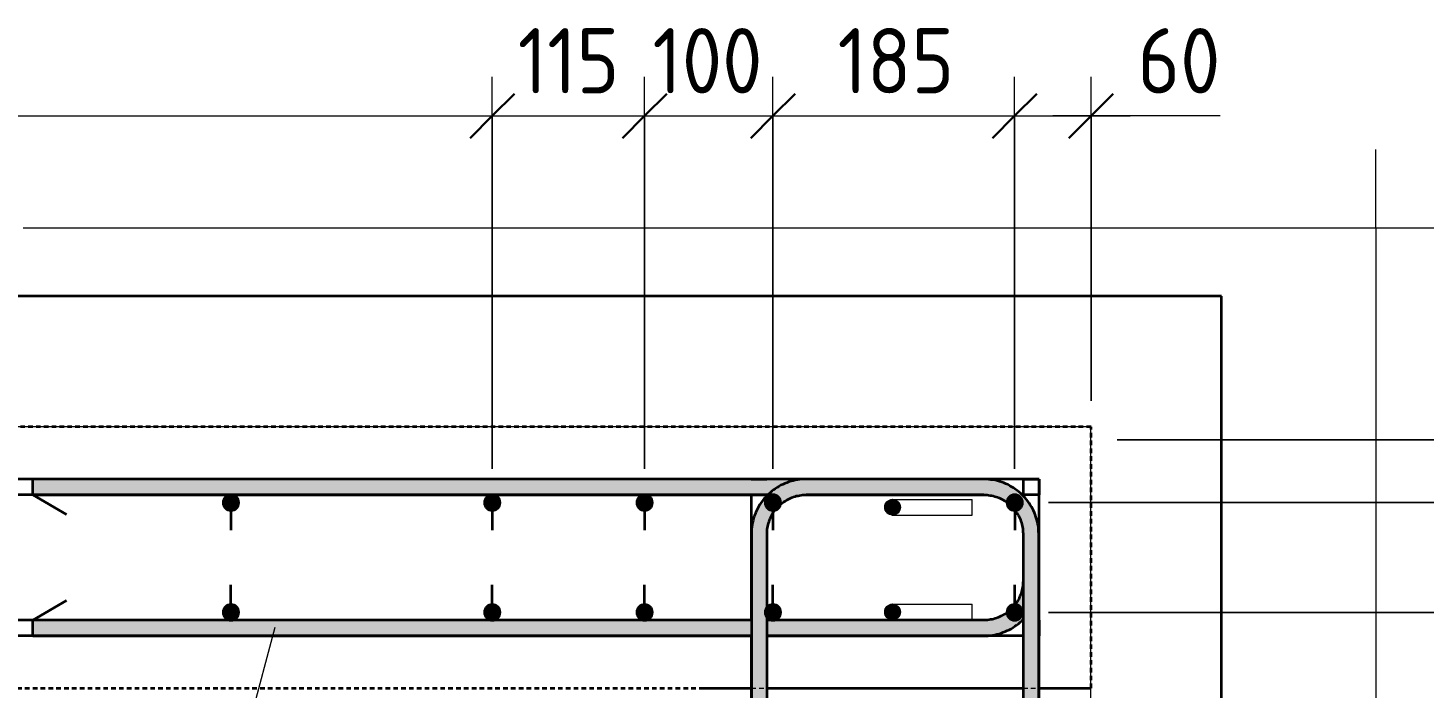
# Model space of a CAD drawing. Header units: millimetres. Extents: x 23200 to 49062, y -2858 to 35213.
# Drawn here: x 26836 to 27905, y 34345 to 34851 of the extents above; entities that cross this region are included whole.
import ezdxf

# ---------------------------------------------------------------- set-up
doc = ezdxf.new("R2010")
doc.units = ezdxf.units.MM
doc.linetypes.add('01 Штриховая _4 мм_', pattern=[6, 3.5, -2.5])
for name, color, linetype, lineweight in [('AA_Dim', 7, 'Continuous', 9), ('AA_Dim-20', 7, 'Continuous', 9), ('AA_Linii', 7, 'Continuous', 9), ('AA_Oformlenie', 7, 'Continuous', 9), ('AA_Vinoska', 7, 'Continuous', 9), ('AF_Perekritie', 7, 'Continuous', 60), ('AF_Perekritie_Опалубка', 253, 'Continuous', 20), ('KR_Armatura', 7, 'Continuous', 20), ('KR_Armatura_Tonkie', 7, 'Continuous', 20), ('KR_Fundament', 7, 'Continuous', 20)]:
    doc.layers.add(name, color=color, linetype=linetype, lineweight=lineweight)
doc.styles.add('ISOCPEUR_1', font='isocpeur.ttf', dxfattribs={"width": 0.9, "height": 50})
doc.dimstyles.new('05_Округл_5мм__прозр_', dxfattribs={"dimscale": 304.8, "dimtxt": 49.799059, "dimasz": 0.111549, "dimexe": 0.098425, "dimexo": 0.065617, "dimgap": 0.006562, "dimtad": 1, "dimdec": 0, "dimrnd": 5, "dimdsep": 46, "dimtxsty": 'ISOCPEUR_1', "dimblk1": 'OBLIQUE', "dimblk2": 'OBLIQUE', "dimsah": 1, "dimcen": 0.09, "dimdle": 0.098425, "dimazin": 0, "dimtfac": 1, "dimtdec": 4, "dimtix": 1, "dimtmove": 1, "dimatfit": 3, "dimfxl": 1, "dimtvp": 1, "dimtolj": 1, "dimtzin": 0, "dimlwd": 18, "dimlwe": 18, "dimarcsym": 2})
doc.dimstyles.new('05_Округл_5мм__прозр__1', dxfattribs={"dimscale": 304.8, "dimtxt": 49.799059, "dimasz": 0.111549, "dimexe": 0.098425, "dimexo": 0.065617, "dimgap": 0.006562, "dimtad": 1, "dimdec": 0, "dimrnd": 5, "dimdsep": 46, "dimtxsty": 'ISOCPEUR_1', "dimblk1": 'OBLIQUE', "dimblk2": 'OBLIQUE', "dimsah": 1, "dimcen": 0.09, "dimdle": 0.098425, "dimazin": 0, "dimtfac": 1, "dimtdec": 4, "dimtix": 1, "dimtmove": 0, "dimatfit": 3, "dimfxl": 1, "dimtvp": 1, "dimtolj": 1, "dimtzin": 0, "dimlwd": 18, "dimlwe": 18, "dimarcsym": 2})

# ---------------------------------------------------------------- blocks, each defined once
blk = doc.blocks.new('350_Стержень П торец СК-СГ _НесАрм_РабПлоск_ - 350_Стержень П торец СК-СГ _НесАрм_РабПлоск_-V8-Схема армирования стен входной группы на отм_ -1_700 в_о А_1-Б_1_5-7')
at = {"layer": 'KR_Armatura_Tonkie', "lineweight": 35}
for points in [[(27402.5, 34493), (27403, 34493.2), (27411.1, 34499.4), (27421.2, 34503.6), (27431.9, 34505), (26840.1, 34504.8), (26840.1, 34493), (27402.4, 34493)], [(27568.1, 34385), (27578.9, 34386.4), (27589.1, 34390.6), (27598.1, 34397.7), (27598.1, 34427), (27597, 34419.2), (27594, 34412), (27591.7, 34409), (27593.9, 34408.5), (27595.2, 34407.8), (27595.9, 34407.2), (27596.8, 34406), (27597.4, 34404.6), (27597.6, 34402.7), (27597.4, 34401.4), (27596.8, 34400), (27595.4, 34398.4), (27594.6, 34397.8), (27593.2, 34397.2), (27591.6, 34397), (27589.8, 34397.3), (27588.2, 34398.1), (27587.4, 34398.8), (27586.2, 34400.6), (27585.9, 34401.4), (27585.6, 34403), (27582.8, 34400.9), (27575.7, 34398), (27568.1, 34396.8), (27568.1, 34385.2)]]:
    blk.add_hatch(color=256, dxfattribs=at).paths.add_polyline_path(points)
h = blk.add_hatch(color=256, dxfattribs=at)
h.paths.add_polyline_path([(27598.1, 34463), (27598.1, 34463), (27597, 34470.8), (27593.7, 34478.4), (27594.2, 34477.7), (27597.1, 34470.6), (27598.1, 34463)])
h.paths.add_polyline_path([(27585.6, 34487), (27585.6, 34487), (27582.8, 34489.1), (27575.1, 34492.1), (27576.1, 34491.9), (27583.6, 34488.6), (27585.6, 34487)])
h = blk.add_hatch(color=256, dxfattribs=at)
h.paths.add_polyline_path([(27563.6, 34385), (27568.1, 34385.2), (27568.1, 34397), (27402.1, 34396.8), (27402.1, 34385), (27544.5, 34385)])
h.paths.add_polyline_path([(27390.1, 34385), (27390.1, 34397), (26840.1, 34396.8), (26840.1, 34385), (27371.9, 34385)])
for p, q in [((27568.1, 34505), (26840.1, 34505)), ((26840.1, 34493), (26840.1, 34505)), ((26840.1, 34493), (27402.7, 34493)), ((26840.1, 34492.9), (26866, 34478)), ((27432.1, 34493), (27568.1, 34493)), ((27598.1, 34463), (27598.1, 34427)), ((27610.1, 34427), (27610.1, 34463)), ((26840.1, 34397), (26866, 34412)), ((27390.1, 34397), (26840.1, 34397)), ((26840.1, 34385), (26840.1, 34397)), ((27568.1, 34397), (27402.1, 34397)), ((26840.1, 34385), (27390.1, 34385)), ((27402.1, 34385), (27568.1, 34385))]:
    blk.add_line(p, q, dxfattribs=at)
at = {"layer": 'KR_Armatura_Tonkie', "lineweight": 35, "flags": 128}
for points in [[(27610.1, 34463), (27610, 34464.7), (27609.9, 34466.3), (27609.8, 34468), (27609.5, 34469.7), (27609.2, 34471.3), (27608.9, 34473), (27608.4, 34474.6), (27607.9, 34476.2), (27607.4, 34477.8), (27606.7, 34479.3), (27606.1, 34480.9), (27605.3, 34482.4), (27604.5, 34483.9), (27603.6, 34485.3), (27602.7, 34486.7), (27601.7, 34488.1), (27600.7, 34489.4), (27599.6, 34490.7), (27598.5, 34491.9), (27597.3, 34493.1), (27596.1, 34494.3), (27594.8, 34495.4), (27593.5, 34496.4), (27592.1, 34497.4), (27590.8, 34498.3), (27589.3, 34499.2), (27587.9, 34500), (27586.4, 34500.8), (27584.8, 34501.5), (27583.3, 34502.1), (27581.7, 34502.7), (27580.1, 34503.2), (27578.5, 34503.7), (27576.8, 34504.1), (27575.2, 34504.4), (27573.5, 34504.6), (27571.9, 34504.8), (27570.2, 34504.9), (27568.5, 34505), (27568.1, 34505)], [(27598.1, 34427), (27598, 34425.8), (27598, 34424.6), (27597.8, 34423.4), (27597.7, 34422.2), (27597.5, 34421), (27597.2, 34419.9), (27596.9, 34418.7), (27596.5, 34417.5), (27596.1, 34416.4), (27595.7, 34415.3), (27595.2, 34414.2), (27594.7, 34413.1), (27594.1, 34412.1), (27593.5, 34411), (27592.8, 34410), (27592.1, 34409.1)], [(27585.7, 34402.7), (27585.3, 34402.4), (27584.3, 34401.7), (27583.2, 34401.1), (27582.2, 34400.5), (27581.1, 34400), (27580, 34399.5), (27578.9, 34399), (27577.8, 34398.6), (27576.7, 34398.2), (27575.5, 34397.9), (27574.3, 34397.6), (27573.2, 34397.4), (27572, 34397.2), (27570.8, 34397.1), (27569.6, 34397), (27568.4, 34397), (27568.1, 34397)], [(27568.1, 34385), (27569.7, 34385), (27571.4, 34385.1), (27573.1, 34385.3), (27574.8, 34385.5), (27576.4, 34385.8), (27578, 34386.2), (27579.7, 34386.6), (27581.3, 34387.1), (27582.9, 34387.7), (27584.4, 34388.3), (27586, 34389), (27587.5, 34389.7), (27588.9, 34390.5), (27590.4, 34391.4), (27591.8, 34392.3), (27593.1, 34393.3), (27594.5, 34394.3), (27595.8, 34395.4), (27597, 34396.5), (27598.1, 34397.6)]]:
    blk.add_lwpolyline(points, dxfattribs=at)
blk = doc.blocks.new('350_Стержень П торец СК-СГ _НесАрм_РабПлоск_ - 350_Стержень П торец СК-СГ _НесАрм_РабПлоск_-V9-Схема армирования стен входной группы на отм_ -1_700 в_о А_1-Б_1_5-7')
at = {"layer": 'KR_Armatura_Tonkie', "lineweight": 35}
for p, q in [((27568.1, 34505), (26840.1, 34505)), ((26840.1, 34493.2), (26840.1, 34504.8)), ((26840.1, 34493), (27402.7, 34493)), ((26840.1, 34492.9), (26866, 34478)), ((27432.1, 34493), (27568.1, 34493)), ((27598.1, 34463), (27598.1, 34427)), ((27610.1, 34427), (27610.1, 34463)), ((26840.1, 34397), (26866, 34412)), ((27390.1, 34397), (26840.1, 34397)), ((26840.1, 34385.2), (26840.1, 34396.8)), ((27568.1, 34397), (27402.1, 34397)), ((26840.1, 34385), (27390.1, 34385)), ((27402.1, 34385), (27568.1, 34385))]:
    blk.add_line(p, q, dxfattribs=at)
at = {"layer": 'KR_Armatura_Tonkie', "lineweight": 35, "flags": 128}
for points in [[(27610.1, 34463), (27610, 34464.7), (27609.9, 34466.3), (27609.8, 34468), (27609.5, 34469.7), (27609.2, 34471.3), (27608.9, 34473), (27608.4, 34474.6), (27607.9, 34476.2), (27607.4, 34477.8), (27606.7, 34479.3), (27606.1, 34480.9), (27605.3, 34482.4), (27604.5, 34483.9), (27603.6, 34485.3), (27602.7, 34486.7), (27601.7, 34488.1), (27600.7, 34489.4), (27599.6, 34490.7), (27598.5, 34491.9), (27597.3, 34493.1), (27596.1, 34494.3), (27594.8, 34495.4), (27593.5, 34496.4), (27592.1, 34497.4), (27590.8, 34498.3), (27589.3, 34499.2), (27587.9, 34500), (27586.4, 34500.8), (27584.8, 34501.5), (27583.3, 34502.1), (27581.7, 34502.7), (27580.1, 34503.2), (27578.5, 34503.7), (27576.8, 34504.1), (27575.2, 34504.4), (27573.5, 34504.6), (27571.9, 34504.8), (27570.2, 34504.9), (27568.5, 34505), (27568.1, 34505)], [(27568.1, 34385), (27569.7, 34385), (27571.4, 34385.1), (27573.1, 34385.3), (27574.8, 34385.5), (27576.4, 34385.8), (27578, 34386.2), (27579.7, 34386.6), (27581.3, 34387.1), (27582.9, 34387.7), (27584.4, 34388.3), (27586, 34389), (27587.5, 34389.7), (27588.9, 34390.5), (27590.4, 34391.4), (27591.8, 34392.3), (27593.1, 34393.3), (27594.5, 34394.3), (27595.8, 34395.4), (27597, 34396.5), (27598.1, 34397.6)]]:
    blk.add_lwpolyline(points, dxfattribs=at)
blk = doc.blocks.new('265_Выпуск П одной длины _НесАрм_РабПлоск_ - В1 _d12_-V11-Схема армирования стен входной группы на отм_ -1_700 в_о А_1-Б_1_5-7')
at = {"layer": 'KR_Armatura_Tonkie', "lineweight": 35}
for points in [[(-12, 0), (-11.8, -1.6), (-11.2, -3), (-10.2, -4.2), (-9, -5.2), (-7.6, -5.8), (-6, -6), (-4.4, -5.8), (-3, -5.2), (-1.8, -4.2), (-0.8, -3), (-0.2, -1.6), (0, 0), (-0.2, 1.6), (-0.8, 3), (-1.8, 4.2), (-3, 5.2), (-4.4, 5.8), (-6, 6), (-7.6, 5.8), (-9, 5.2), (-10.2, 4.2), (-11.2, 3), (-11.8, 1.6)], [(72, 0), (72.2, -1.6), (72.8, -3), (73.8, -4.2), (75, -5.2), (76.4, -5.8), (78, -6), (79.6, -5.8), (81, -5.2), (82.2, -4.2), (83.2, -3), (83.8, -1.6), (84, 0), (83.8, 1.6), (83.2, 3), (82.2, 4.2), (81, 5.2), (79.6, 5.8), (78, 6), (76.4, 5.8), (75, 5.2), (73.8, 4.2), (72.8, 3), (72.2, 1.6)]]:
    blk.add_hatch(color=256, dxfattribs=at).paths.add_polyline_path(points)
at = {"layer": 'KR_Armatura'}
for centre in [(-6, 0), (78, 0)]:
    blk.add_circle(centre, 6, dxfattribs=at)
at = {"layer": 'KR_Armatura_Tonkie', "lineweight": 35}
for p, q in [((0, 0), (15, 0)), ((72, 0), (57, 0))]:
    blk.add_line(p, q, dxfattribs=at)
for centre, start, end in [((-6, 0), 360, 180), ((-6, 0), 180, 360), ((78, 0), 360, 180), ((78, 0), 180, 360)]:
    blk.add_arc(centre, 6, start, end, dxfattribs=at)
blk = doc.blocks.new('265_Выпуск П одной длины _НесАрм_РабПлоск_ - В1 _d12_-V12-Схема армирования стен входной группы на отм_ -1_700 в_о А_1-Б_1_5-7')
at = {"layer": 'KR_Armatura_Tonkie', "lineweight": 35}
for points in [[(-12, 0), (-11.8, -1.6), (-11.2, -3), (-10.2, -4.2), (-9, -5.2), (-7.6, -5.8), (-5.6, -5.9), (-4.4, -5.8), (-3, -5.2), (-1.8, -4.2), (-0.8, -3), (-0.2, -1.6), (0, 0), (-0.2, 1.6), (-0.8, 3), (-1.8, 4.2), (-3, 5.2), (-4.4, 5.8), (-6, 6), (-7.6, 5.8), (-9, 5.2), (-10.6, 3.8), (-11.2, 3), (-11.8, 1.6)], [(72, 0), (72.2, -1.6), (72.8, -3), (73.8, -4.2), (75, -5.2), (76.4, -5.8), (78.4, -5.9), (79.6, -5.8), (81, -5.2), (82.2, -4.2), (83.2, -3), (83.8, -1.6), (84, 0), (83.8, 1.6), (82.9, 3.4), (82.2, 4.2), (81, 5.2), (79.6, 5.8), (78, 6), (76.4, 5.8), (75, 5.2), (73.8, 4.2), (72.8, 3), (72.2, 1.6)]]:
    blk.add_hatch(color=256, dxfattribs=at).paths.add_polyline_path(points)
at = {"layer": 'KR_Armatura'}
for centre in [(-6, 0), (78, 0)]:
    blk.add_circle(centre, 6, dxfattribs=at)
at = {"layer": 'KR_Armatura_Tonkie', "lineweight": 35}
for p, q in [((0, 0), (15, 0)), ((72, 0), (57, 0))]:
    blk.add_line(p, q, dxfattribs=at)
for centre, start, end in [((-6, 0), 360, 180), ((-6, 0), 180, 360), ((78, 0), 360, 180), ((78, 0), 180, 360)]:
    blk.add_arc(centre, 6, start, end, dxfattribs=at)
blk = doc.blocks.new('350_Стержень П торец СК-СГ _НесАрм_РабПлоск_ - 350_Стержень П торец СК-СГ _НесАрм_РабПлоск_-3935272-Схема армирования стен входной группы на отм_ -1_700 в_о А_1-Б_1_5-7')
at = {"layer": 'KR_Armatura_Tonkie', "lineweight": 35}
for p, q in [((27568.1, 34505), (27432.1, 34505)), ((27432.1, 34493), (27568.1, 34493)), ((27390.1, 34463), (27390.1, 33735)), ((27402.1, 34406.8), (27402.1, 34463)), ((27598.1, 34463), (27598.1, 33735)), ((27610.1, 33735), (27610.1, 34463)), ((27402.1, 33735), (27402.1, 34399.2))]:
    blk.add_line(p, q, dxfattribs=at)
at = {"layer": 'KR_Armatura_Tonkie', "lineweight": 35, "flags": 128}
for points in [[(27432.1, 34505), (27430.4, 34505), (27428.7, 34504.9), (27427, 34504.7), (27425.4, 34504.5), (27423.7, 34504.2), (27422.1, 34503.8), (27420.5, 34503.4), (27418.9, 34502.9), (27417.3, 34502.3), (27415.7, 34501.7), (27414.2, 34501), (27412.7, 34500.3), (27411.2, 34499.4), (27409.8, 34498.6), (27408.3, 34497.7), (27407, 34496.7), (27405.7, 34495.7), (27404.4, 34494.6), (27403.1, 34493.4), (27401.9, 34492.3), (27400.8, 34491), (27399.7, 34489.8), (27398.6, 34488.4), (27397.7, 34487.1), (27396.7, 34485.7), (27395.8, 34484.3), (27395, 34482.8), (27394.3, 34481.3), (27393.6, 34479.8), (27392.9, 34478.2), (27392.3, 34476.6), (27391.8, 34475), (27391.4, 34473.4), (27391, 34471.8), (27390.7, 34470.1), (27390.4, 34468.5), (27390.2, 34466.8), (27390.1, 34465.1), (27390.1, 34463.5), (27390.1, 34463)], [(27610.1, 34463), (27610, 34464.7), (27609.9, 34466.4), (27609.8, 34468), (27609.5, 34469.7), (27609.2, 34471.3), (27608.9, 34473), (27608.4, 34474.6), (27607.9, 34476.2), (27607.4, 34477.8), (27606.7, 34479.4), (27606.1, 34480.9), (27605.3, 34482.4), (27604.5, 34483.9), (27603.6, 34485.3), (27602.7, 34486.7), (27601.7, 34488.1), (27600.7, 34489.4), (27599.6, 34490.7), (27598.5, 34491.9), (27597.3, 34493.1), (27596.1, 34494.3), (27594.8, 34495.4), (27593.5, 34496.4), (27592.1, 34497.4), (27590.8, 34498.3), (27589.3, 34499.2), (27587.9, 34500), (27586.4, 34500.8), (27584.8, 34501.5), (27583.3, 34502.1), (27581.7, 34502.7), (27580.1, 34503.2), (27578.5, 34503.7), (27576.8, 34504.1), (27575.2, 34504.4), (27573.5, 34504.6), (27571.9, 34504.8), (27570.2, 34504.9), (27568.5, 34505), (27568.1, 34505)]]:
    blk.add_lwpolyline(points, dxfattribs=at)
blk = doc.blocks.new('350_Стержень П торец СК-СГ _НесАрм_РабПлоск_ - 350_Стержень П торец СК-СГ _НесАрм_РабПлоск_-V17-Схема армирования стен входной группы на отм_ -1_700 в_о А_1-Б_1_5-7')
at = {"layer": 'KR_Armatura_Tonkie', "lineweight": 35}
for p, q in [((27432.1, 34505), (27431.2, 34505)), ((27568.1, 34505), (27432.1, 34505)), ((27432.1, 34493), (27568.1, 34493)), ((27390.1, 34463), (27390.1, 34397)), ((27402.1, 34406.8), (27402.1, 34463)), ((27598.1, 34463), (27598.1, 34427)), ((27610.1, 33735), (27610.1, 34463)), ((27402.1, 34397), (27402.1, 34399.2)), ((27598.1, 34397.7), (27598.1, 33735)), ((27390.1, 34385), (27390.1, 33735)), ((27402.1, 33735), (27402.1, 34385))]:
    blk.add_line(p, q, dxfattribs=at)
at = {"layer": 'KR_Armatura_Tonkie', "lineweight": 35, "flags": 128}
for points in [[(27610.1, 34463), (27610, 34464.7), (27609.9, 34466.4), (27609.8, 34468), (27609.5, 34469.7), (27609.2, 34471.3), (27608.9, 34473), (27608.4, 34474.6), (27607.9, 34476.2), (27607.4, 34477.8), (27606.7, 34479.4), (27606.1, 34480.9), (27605.3, 34482.4), (27604.5, 34483.9), (27603.6, 34485.3), (27602.7, 34486.7), (27601.7, 34488.1), (27600.7, 34489.4), (27599.6, 34490.7), (27598.5, 34491.9), (27597.3, 34493.1), (27596.1, 34494.3), (27594.8, 34495.4), (27593.5, 34496.4), (27592.1, 34497.4), (27590.8, 34498.3), (27589.3, 34499.2), (27587.9, 34500), (27586.4, 34500.8), (27584.8, 34501.5), (27583.3, 34502.1), (27581.7, 34502.7), (27580.1, 34503.2), (27578.5, 34503.7), (27576.8, 34504.1), (27575.2, 34504.4), (27573.5, 34504.6), (27571.9, 34504.8), (27570.2, 34504.9), (27568.5, 34505), (27568.1, 34505)], [(27402.7, 34493), (27401.9, 34492.3), (27400.8, 34491), (27399.7, 34489.8), (27398.6, 34488.4), (27397.7, 34487.1), (27396.7, 34485.7), (27395.8, 34484.3), (27395, 34482.8), (27394.3, 34481.3), (27393.6, 34479.8), (27392.9, 34478.2), (27392.3, 34476.6), (27391.8, 34475), (27391.4, 34473.4), (27391, 34471.8), (27390.7, 34470.1), (27390.4, 34468.5), (27390.2, 34466.8), (27390.1, 34465.1), (27390.1, 34463.5), (27390.1, 34463)]]:
    blk.add_lwpolyline(points, dxfattribs=at)
blk = doc.blocks.new('350_Стержень П торец СК-СГ _НесАрм_РабПлоск_ - 350_Стержень П торец СК-СГ _НесАрм_РабПлоск_-V18-Схема армирования стен входной группы на отм_ -1_700 в_о А_1-Б_1_5-7')
at = {"layer": 'KR_Armatura_Tonkie', "lineweight": 35}
for points in [[(27394.5, 34463), (27402.1, 34463), (27403.1, 34470.8), (27406.4, 34478.4), (27408.7, 34481.4), (27408.2, 34481.2), (27406.1, 34481.1), (27404.8, 34481.3), (27403.6, 34481.8), (27402, 34483.3), (27401.4, 34484), (27400.9, 34485.4), (27400.8, 34487.9), (27401, 34488.9), (27401.5, 34490), (27402.4, 34491.2), (27403.6, 34492.2), (27405.7, 34492.9), (27406.6, 34493), (27408.4, 34492.7), (27410.2, 34491.8), (27410.9, 34491.2), (27411.8, 34490), (27412.5, 34488), (27412.6, 34487), (27412.6, 34485.6), (27417.1, 34489), (27424.3, 34492), (27432.1, 34493.2), (27432.1, 34505), (27421.2, 34503.6), (27411.1, 34499.4), (27402, 34492.2), (27395.7, 34484), (27391.5, 34473.9), (27390.3, 34463), (27393.1, 34463)], [(27467.7, 34493), (27568.1, 34493.2), (27568.1, 34505), (27432.1, 34504.8), (27432.1, 34493), (27448.6, 34493)], [(27598.1, 34463), (27610.1, 34463), (27608.6, 34473.9), (27604.4, 34484), (27597.4, 34492.9), (27589.1, 34499.4), (27578.9, 34503.6), (27568.1, 34504.8), (27568.1, 34493), (27576.1, 34491.9), (27583.6, 34488.6), (27585.6, 34487), (27586.2, 34489.4), (27586.6, 34490.2), (27587.4, 34491.2), (27589.1, 34492.4), (27590.1, 34492.8), (27592.2, 34492.9), (27593.9, 34492.5), (27595.1, 34491.9), (27596.2, 34490.9), (27596.8, 34490), (27597.4, 34488.6), (27597.6, 34486.6), (27597.4, 34485.4), (27596.6, 34483.7), (27595.8, 34482.7), (27593.9, 34481.5), (27593.1, 34481.2), (27591.7, 34481), (27594, 34478), (27597, 34470.8), (27597.6, 34466.3)], [(27390.9, 33735), (27402.1, 33735), (27401.9, 34399.5), (27401.3, 34400.5), (27400.9, 34401.4), (27400.6, 34403), (27400.9, 34404.6), (27401.9, 34406.6), (27402.1, 34406.8), (27401.9, 34463), (27390.1, 34463), (27390.3, 33735)], [(27601.1, 33735), (27610.1, 33735), (27609.9, 34463), (27598.1, 34463), (27598.3, 33735), (27599.8, 33735)]]:
    blk.add_hatch(color=256, dxfattribs=at).paths.add_polyline_path(points)
for p, q in [((27568.1, 34505), (27432.1, 34505)), ((27432.1, 34493), (27568.1, 34493)), ((27390.1, 34463), (27390.1, 33735)), ((27402.1, 34406.8), (27402.1, 34463)), ((27598.1, 34463), (27598.1, 33735)), ((27610.1, 33735), (27610.1, 34463)), ((27402.1, 33735), (27402.1, 34399.2))]:
    blk.add_line(p, q, dxfattribs=at)
at = {"layer": 'KR_Armatura_Tonkie', "lineweight": 35, "flags": 128}
for points in [[(27432.1, 34505), (27430.4, 34505), (27428.7, 34504.9), (27427, 34504.7), (27425.4, 34504.5), (27423.7, 34504.2), (27422.1, 34503.8), (27420.5, 34503.4), (27418.9, 34502.9), (27417.3, 34502.3), (27415.7, 34501.7), (27414.2, 34501), (27412.7, 34500.3), (27411.2, 34499.4), (27409.8, 34498.6), (27408.3, 34497.7), (27407, 34496.7), (27405.7, 34495.7), (27404.4, 34494.6), (27403.1, 34493.4), (27401.9, 34492.3), (27400.8, 34491), (27399.7, 34489.8), (27398.6, 34488.4), (27397.7, 34487.1), (27396.7, 34485.7), (27395.8, 34484.3), (27395, 34482.8), (27394.3, 34481.3), (27393.6, 34479.8), (27392.9, 34478.2), (27392.3, 34476.6), (27391.8, 34475), (27391.4, 34473.4), (27391, 34471.8), (27390.7, 34470.1), (27390.4, 34468.5), (27390.2, 34466.8), (27390.1, 34465.1), (27390.1, 34463.5), (27390.1, 34463)], [(27610.1, 34463), (27610, 34464.7), (27609.9, 34466.4), (27609.8, 34468), (27609.5, 34469.7), (27609.2, 34471.3), (27608.9, 34473), (27608.4, 34474.6), (27607.9, 34476.2), (27607.4, 34477.8), (27606.7, 34479.4), (27606.1, 34480.9), (27605.3, 34482.4), (27604.5, 34483.9), (27603.6, 34485.3), (27602.7, 34486.7), (27601.7, 34488.1), (27600.7, 34489.4), (27599.6, 34490.7), (27598.5, 34491.9), (27597.3, 34493.1), (27596.1, 34494.3), (27594.8, 34495.4), (27593.5, 34496.4), (27592.1, 34497.4), (27590.8, 34498.3), (27589.3, 34499.2), (27587.9, 34500), (27586.4, 34500.8), (27584.8, 34501.5), (27583.3, 34502.1), (27581.7, 34502.7), (27580.1, 34503.2), (27578.5, 34503.7), (27576.8, 34504.1), (27575.2, 34504.4), (27573.5, 34504.6), (27571.9, 34504.8), (27570.2, 34504.9), (27568.5, 34505), (27568.1, 34505)], [(27412.5, 34485.7), (27412.9, 34486.1), (27413.9, 34486.9), (27414.9, 34487.6), (27415.9, 34488.2), (27416.9, 34488.9), (27417.9, 34489.5), (27419, 34490), (27420.1, 34490.5), (27421.2, 34491), (27422.3, 34491.4), (27423.5, 34491.7), (27424.6, 34492.1), (27425.8, 34492.3), (27427, 34492.6), (27428.1, 34492.7), (27429.3, 34492.9), (27430.5, 34493), (27431.7, 34493), (27432.1, 34493)], [(27568.1, 34493), (27569.3, 34493), (27570.5, 34492.9), (27571.7, 34492.8), (27572.8, 34492.6), (27574, 34492.4), (27575.2, 34492.1), (27576.4, 34491.8), (27577.5, 34491.5), (27578.6, 34491.1), (27579.7, 34490.6), (27580.8, 34490.1), (27581.9, 34489.6), (27583, 34489), (27584, 34488.4), (27585, 34487.8), (27585.7, 34487.3)], [(27402.1, 34463), (27402.1, 34464.2), (27402.2, 34465.4), (27402.3, 34466.6), (27402.4, 34467.8), (27402.7, 34469), (27402.9, 34470.1), (27403.2, 34471.3), (27403.6, 34472.4), (27404, 34473.6), (27404.4, 34474.7), (27404.9, 34475.8), (27405.5, 34476.9), (27406, 34477.9), (27406.6, 34478.9), (27407.3, 34479.9), (27408, 34480.9), (27408.2, 34481.2)], [(27592, 34481), (27592.6, 34480.2), (27593.3, 34479.2), (27593.9, 34478.2), (27594.5, 34477.1), (27595.1, 34476.1), (27595.6, 34475), (27596, 34473.9), (27596.4, 34472.7), (27596.8, 34471.6), (27597.1, 34470.4), (27597.4, 34469.3), (27597.6, 34468.1), (27597.8, 34466.9), (27597.9, 34465.7), (27598, 34464.5), (27598.1, 34463.3), (27598.1, 34463)]]:
    blk.add_lwpolyline(points, dxfattribs=at)
blk = doc.blocks.new('Перекрытия 2 - Перекрытия 1-3673030-Схема армирования стен входной группы на отм_ -1_700 в_о А_1-Б_1_5-7')
at = {"layer": 'AF_Perekritie', "linetype": '01 Штриховая _4 мм_', "lineweight": 35}
for p, q in [((27650.1, 34545), (23880.1, 34545)), ((27650.1, 34345), (27650.1, 34545)), ((25550.1, 34345), (27350.1, 34345))]:
    blk.add_line(p, q, dxfattribs=at)
at = {"layer": 'AF_Perekritie', "lineweight": 35}
for p, q in [((27350.1, 34345), (27390.1, 34345)), ((27402.1, 34345), (27598.1, 34345)), ((27610.1, 34345), (27650.1, 34345))]:
    blk.add_line(p, q, dxfattribs=at)
at = {"layer": 'AF_Perekritie', "linetype": '01 Штриховая _4 мм_', "lineweight": 20}
for p, q in [((27390.1, 34345), (27402, 34345)), ((27598.1, 34345), (27610, 34345))]:
    blk.add_line(p, q, dxfattribs=at)
blk = doc.blocks.new('011_Прямоугольник обрыва _ЭлУзла_ - 011_Прямоугольник обрыва _ЭлУзла_-3874543-Схема армирования стен входной группы на отм_ -1_700 в_о А_1-Б_1_5-7')
at = {"layer": 'AA_Oformlenie'}
for p, q in [((3196.2, 0), (4231.6, 0)), ((4231.6, 0), (4231.6, -780.6))]:
    blk.add_line(p, q, dxfattribs=at)
blk = doc.blocks.new('DIMBLOCK17-Схема армирования стен входной группы на отм_ -1_700 в_о А_1-Б_1_5-7')
at = {"layer": 'AA_Dim-20', "lineweight": 30}
for p, q in [((28022, 34403), (28005, 34420)), ((28022, 34403), (28039, 34386)), ((28022, 34287), (28005, 34304)), ((28022, 34287), (28039, 34270))]:
    blk.add_line(p, q, dxfattribs=at)
at = {"layer": 'AA_Dim-20', "lineweight": 18}
for p, q in [((27617.6, 34403), (28052, 34403)), ((28022, 34403), (27617.6, 34403)), ((28022, 34287), (28022, 34403)), ((27618.1, 34287), (28052, 34287)), ((28022, 34287), (27618.1, 34287))]:
    blk.add_line(p, q, dxfattribs=at)
at = {"layer": 'AA_Dim-20', "color": 0, "lineweight": 18, "insert": (27954.7, 34306.2), "char_height": 50, "width": 93.086, "attachment_point": 1, "rotation": 90, "line_spacing_factor": 1.149209, "style": 'ISOCPEUR_1'}
blk.add_mtext('115', dxfattribs=at)
blk = doc.blocks.new('_Oblique')
at = {"color": 0, "linetype": 'ByBlock', "lineweight": -2}
blk.add_line((-0.5, -0.5), (0.5, 0.5), dxfattribs=at)
blk = doc.blocks.new('DIMBLOCK18-Схема армирования стен входной группы на отм_ -1_700 в_о А_1-Б_1_5-7')
at = {"layer": 'AA_Dim-20', "lineweight": 30}
for p, q in [((28022, 34487), (28005, 34504)), ((28022, 34487), (28039, 34470)), ((28022, 34403), (28005, 34420)), ((28022, 34403), (28039, 34386))]:
    blk.add_line(p, q, dxfattribs=at)
at = {"layer": 'AA_Dim-20', "lineweight": 18}
for p, q in [((27617.6, 34487), (28052, 34487)), ((28022, 34487), (27617.6, 34487)), ((28022, 34403), (28022, 34487)), ((27617.6, 34403), (28052, 34403)), ((28022, 34403), (27617.6, 34403))]:
    blk.add_line(p, q, dxfattribs=at)
at = {"layer": 'AA_Dim-20', "color": 0, "lineweight": 18, "insert": (27954.7, 34413.4), "char_height": 50, "width": 75.848, "attachment_point": 1, "rotation": 90, "line_spacing_factor": 1.149209, "style": 'ISOCPEUR_1'}
blk.add_mtext('85', dxfattribs=at)
blk = doc.blocks.new('DIMBLOCK19-Схема армирования стен входной группы на отм_ -1_700 в_о А_1-Б_1_5-7')
at = {"layer": 'AA_Dim-20', "lineweight": 18}
for p, q in [((28022, 34634.1), (28022, 34550.9)), ((28022, 34487), (28022, 34565)), ((28022, 34550.9), (28022, 34511)), ((27670.1, 34535), (28052, 34535)), ((28022, 34535), (27670.1, 34535)), ((27617.6, 34487), (28052, 34487)), ((28022, 34487), (27617.6, 34487))]:
    blk.add_line(p, q, dxfattribs=at)
at = {"layer": 'AA_Dim-20', "lineweight": 30}
for p, q in [((28022, 34535), (28005, 34552)), ((28022, 34535), (28039, 34518)), ((28022, 34487), (28005, 34504)), ((28022, 34487), (28039, 34470))]:
    blk.add_line(p, q, dxfattribs=at)
at = {"layer": 'AA_Dim-20', "color": 0, "lineweight": 18, "insert": (27954.7, 34570.9), "char_height": 50, "width": 75.848, "attachment_point": 1, "rotation": 90, "line_spacing_factor": 1.149209, "style": 'ISOCPEUR_1'}
blk.add_mtext('50', dxfattribs=at)
blk = doc.blocks.new('DIMBLOCK26-Схема армирования стен входной группы на отм_ -1_700 в_о А_1-Б_1_5-7')
at = {"layer": 'AA_Dim-20', "lineweight": 18}
for p, q in [((25591.8, 34513), (25591.8, 34813.1)), ((27191.8, 34513), (27191.8, 34813.1)), ((25591.8, 34783.1), (27191.8, 34783.1)), ((25591.8, 34783.1), (25591.8, 34513)), ((27191.8, 34783.1), (27191.8, 34513))]:
    blk.add_line(p, q, dxfattribs=at)
at = {"layer": 'AA_Dim-20', "lineweight": 30}
for p, q in [((25591.8, 34783.1), (25608.8, 34800.1)), ((27191.8, 34783.1), (27208.8, 34800.1)), ((25591.8, 34783.1), (25574.8, 34766.1)), ((27191.8, 34783.1), (27174.8, 34766.1))]:
    blk.add_line(p, q, dxfattribs=at)
at = {"layer": 'AA_Dim-20', "color": 0, "lineweight": 18, "insert": (26238.1, 34850.4), "char_height": 50, "width": 368.896, "attachment_point": 1, "line_spacing_factor": 1.149209, "style": 'ISOCPEUR_1'}
blk.add_mtext('200х8=1600', dxfattribs=at)
blk = doc.blocks.new('DIMBLOCK27-Схема армирования стен входной группы на отм_ -1_700 в_о А_1-Б_1_5-7')
at = {"layer": 'AA_Dim-20', "lineweight": 18}
for p, q in [((27191.8, 34513), (27191.8, 34813.1)), ((27308.4, 34513), (27308.4, 34813.1)), ((27191.8, 34783.1), (27308.4, 34783.1)), ((27191.8, 34783.1), (27191.8, 34513)), ((27308.4, 34783.1), (27308.4, 34513))]:
    blk.add_line(p, q, dxfattribs=at)
at = {"layer": 'AA_Dim-20', "lineweight": 30}
for p, q in [((27191.8, 34783.1), (27208.8, 34800.1)), ((27308.4, 34783.1), (27325.4, 34800.1)), ((27191.8, 34783.1), (27174.8, 34766.1)), ((27308.4, 34783.1), (27291.4, 34766.1))]:
    blk.add_line(p, q, dxfattribs=at)
at = {"layer": 'AA_Dim-20', "color": 0, "lineweight": 18, "insert": (27211.3, 34850.4), "char_height": 50, "width": 93.086, "attachment_point": 1, "line_spacing_factor": 1.149209, "style": 'ISOCPEUR_1'}
blk.add_mtext('115', dxfattribs=at)
blk = doc.blocks.new('DIMBLOCK28-Схема армирования стен входной группы на отм_ -1_700 в_о А_1-Б_1_5-7')
at = {"layer": 'AA_Dim-20', "lineweight": 18}
for p, q in [((27308.4, 34513), (27308.4, 34813.1)), ((27406.6, 34513), (27406.6, 34813.1)), ((27308.4, 34783.1), (27406.6, 34783.1)), ((27308.4, 34783.1), (27308.4, 34513)), ((27406.6, 34783.1), (27406.6, 34513))]:
    blk.add_line(p, q, dxfattribs=at)
at = {"layer": 'AA_Dim-20', "lineweight": 30}
for p, q in [((27308.4, 34783.1), (27325.4, 34800.1)), ((27406.6, 34783.1), (27423.6, 34800.1)), ((27308.4, 34783.1), (27291.4, 34766.1)), ((27406.6, 34783.1), (27389.6, 34766.1))]:
    blk.add_line(p, q, dxfattribs=at)
at = {"layer": 'AA_Dim-20', "color": 0, "lineweight": 18, "insert": (27314.4, 34850.4), "char_height": 50, "width": 103.429, "attachment_point": 1, "line_spacing_factor": 1.149209, "style": 'ISOCPEUR_1'}
blk.add_mtext('100', dxfattribs=at)
blk = doc.blocks.new('DIMBLOCK29-Схема армирования стен входной группы на отм_ -1_700 в_о А_1-Б_1_5-7')
at = {"layer": 'AA_Dim-20', "lineweight": 18}
for p, q in [((27406.6, 34513), (27406.6, 34813.1)), ((27591.6, 34513), (27591.6, 34813.1)), ((27406.6, 34783.1), (27591.6, 34783.1)), ((27406.6, 34783.1), (27406.6, 34513)), ((27591.6, 34783.1), (27591.6, 34513))]:
    blk.add_line(p, q, dxfattribs=at)
at = {"layer": 'AA_Dim-20', "lineweight": 30}
for p, q in [((27406.6, 34783.1), (27423.6, 34800.1)), ((27591.6, 34783.1), (27608.6, 34800.1)), ((27406.6, 34783.1), (27389.6, 34766.1)), ((27591.6, 34783.1), (27574.6, 34766.1))]:
    blk.add_line(p, q, dxfattribs=at)
at = {"layer": 'AA_Dim-20', "color": 0, "lineweight": 18, "insert": (27456.1, 34850.4), "char_height": 50, "width": 103.429, "attachment_point": 1, "line_spacing_factor": 1.149209, "style": 'ISOCPEUR_1'}
blk.add_mtext('185', dxfattribs=at)
blk = doc.blocks.new('DIMBLOCK30-Схема армирования стен входной группы на отм_ -1_700 в_о А_1-Б_1_5-7')
at = {"layer": 'AA_Dim-20', "lineweight": 18}
for p, q in [((27591.6, 34513), (27591.6, 34813.1)), ((27650.1, 34565), (27650.1, 34813.1)), ((27591.6, 34783.1), (27680.1, 34783.1)), ((27591.6, 34783.1), (27591.6, 34513)), ((27665.7, 34783.1), (27620.9, 34783.1)), ((27650.1, 34783.1), (27650.1, 34565)), ((27748.9, 34783.1), (27665.7, 34783.1))]:
    blk.add_line(p, q, dxfattribs=at)
at = {"layer": 'AA_Dim-20', "lineweight": 30}
for p, q in [((27591.6, 34783.1), (27608.6, 34800.1)), ((27650.1, 34783.1), (27667.1, 34800.1)), ((27591.6, 34783.1), (27574.6, 34766.1)), ((27650.1, 34783.1), (27633.1, 34766.1))]:
    blk.add_line(p, q, dxfattribs=at)
at = {"layer": 'AA_Dim-20', "color": 0, "lineweight": 18, "insert": (27685.7, 34850.4), "char_height": 50, "width": 75.848, "attachment_point": 1, "line_spacing_factor": 1.149209, "style": 'ISOCPEUR_1'}
blk.add_mtext('60', dxfattribs=at)

msp = doc.modelspace()

# ---------------------------------------------------------------- hatches: boundary and pattern name
at = {"layer": 'KR_Armatura'}
h = msp.add_hatch(color=256, dxfattribs=at)
edge = h.paths.add_edge_path()
edge.add_arc((27498.1541, 34483.4555), 6, 0, 360)
for points in [[(27498.1541, 34477.4555), (27503.3502, 34480.4555), (27503.3502, 34486.4555), (27498.1541, 34489.4555), (27492.9579, 34486.4555), (27492.9579, 34480.4555)], [(27498.1541, 34397.2956), (27503.3502, 34400.2956), (27503.3502, 34406.2956), (27498.1541, 34409.2956), (27492.9579, 34406.2956), (27492.9579, 34400.2956), (27496.2329, 34398.4048)]]:
    msp.add_hatch(color=256, dxfattribs=at).paths.add_polyline_path(points)
h = msp.add_hatch(color=256, dxfattribs=at)
edge = h.paths.add_edge_path()
edge.add_arc((27498.1541, 34403.2956), 6, 0, 360)

# ---------------------------------------------------------------- linework, layer by layer
at = {"layer": 'AA_Linii'}
for p, q in [((27597.6456, 34487), (27591.6456, 34487)), ((27597.6456, 34403), (27592.6456, 34403))]:
    msp.add_line(p, q, dxfattribs=at)
at = {"layer": 'AA_Vinoska'}
for p, q in [((27868.0522, 34697.5), (27868.0522, 34757.5)), ((27868.0522, 34697.5), (27928.0522, 34697.5)), ((27025.4197, 34391.4927), (26974.0791, 34198.172))]:
    msp.add_line(p, q, dxfattribs=at)
at = {"layer": 'AF_Perekritie_Опалубка', "lineweight": 35}
for p, q in [((27750.0618, 34645), (23880.0618, 34645)), ((27750.0618, 32645), (27750.0618, 34645))]:
    msp.add_line(p, q, dxfattribs=at)
at = {"layer": 'KR_Armatura'}
for p, q in [((27498.1541, 34489.4555), (27492.9579, 34486.4555)), ((27492.9579, 34486.4555), (27492.9579, 34480.4555)), ((27498.1541, 34489.4555), (27559.0339, 34489.4555)), ((27503.3502, 34486.4555), (27498.1541, 34489.4555)), ((27503.3502, 34480.4555), (27503.3502, 34486.4555)), ((27559.0339, 34477.4555), (27559.0339, 34489.4555)), ((27492.9579, 34480.4555), (27498.1541, 34477.4555)), ((27498.1541, 34477.4555), (27503.3502, 34480.4555)), ((27498.1541, 34477.4555), (27559.0339, 34477.4555)), ((27498.1541, 34409.2956), (27492.9579, 34406.2956)), ((27492.9579, 34406.2956), (27492.9579, 34400.2956)), ((27492.9579, 34400.2956), (27496.2329, 34398.4048)), ((27498.1541, 34409.2956), (27559.0339, 34409.2956)), ((27503.3502, 34406.2956), (27498.1541, 34409.2956)), ((27498.1541, 34397.2956), (27503.3502, 34400.2956)), ((27503.3502, 34400.2956), (27503.3502, 34406.2956)), ((27559.0339, 34397.2956), (27559.0339, 34409.2956)), ((27496.2329, 34398.4048), (27498.1541, 34397.2956)), ((27498.1541, 34397.2956), (27559.0339, 34397.2956))]:
    msp.add_line(p, q, dxfattribs=at)
for centre in [(27498.1541, 34483.4555), (27498.1541, 34403.2956)]:
    msp.add_circle(centre, 6, dxfattribs=at)
at = {"layer": 'KR_Armatura_Tonkie', "lineweight": 35}
for p, q in [((27610.3178, 34505), (23920.0618, 34505)), ((27610.0618, 34505), (25483.2451, 34505)), ((27389.9184, 34505), (27401.9184, 34505)), ((27389.9184, 34505), (27401.9184, 34505)), ((27598.2053, 34505), (27598.2053, 34492.1186)), ((27598.2053, 34505), (27610.2053, 34505)), ((27598.2053, 34505), (27598.2053, 34492.1186)), ((27598.2053, 34505), (27610.2053, 34505)), ((27610.0618, 34505), (27610.0618, 34493)), ((27610.2053, 34505), (27610.2053, 32889.5122)), ((27610.2053, 34505), (27610.2053, 32889.5122)), ((27610.3178, 34505), (27610.3178, 34493)), ((27402.7563, 34493), (25505.3441, 34493)), ((27402.7563, 34493), (25505.3974, 34493)), ((27389.9184, 34492.982), (27389.9184, 34396.982)), ((27389.9184, 34492.982), (27389.9184, 34396.982)), ((27401.9184, 34492.982), (27401.9184, 34492.1186)), ((27401.9184, 34492.982), (27401.9184, 34492.1186)), ((27568.0618, 34493), (27432.0618, 34493)), ((27568.0618, 34493), (27432.0618, 34493)), ((27610.0618, 34493), (27597.3674, 34493)), ((27610.3178, 34493), (27597.3674, 34493)), ((27390.0804, 34397), (25510.0407, 34397)), ((27390.0804, 34397), (25510.2451, 34397)), ((27568.0618, 34397), (27402.0618, 34397)), ((27568.199, 34397), (27402.0618, 34397)), ((27598.0804, 34397), (27597.3908, 34397)), ((27598.0804, 34397), (27597.455, 34397)), ((27610.0618, 34397), (27610.0618, 34385)), ((27610.3178, 34397), (27610.0618, 34397)), ((27610.3178, 34397), (27610.3178, 34385)), ((27390.0837, 34385), (25510.0407, 34385)), ((27390.0837, 34385), (25510.2451, 34385)), ((27389.9184, 34384.982), (27389.9184, 32905)), ((27389.9184, 34384.982), (27389.9184, 32905)), ((27598.0837, 34385), (27402.0618, 34385)), ((27598.0837, 34385), (27402.0618, 34385)), ((27610.3178, 34385), (27610.0618, 34385))]:
    msp.add_line(p, q, dxfattribs=at)
at = {"layer": 'KR_Fundament'}
for p, q in [((27650.0618, 34545), (23880.0618, 34545)), ((27650.0618, 32745), (27650.0618, 34545))]:
    msp.add_line(p, q, dxfattribs=at)

# ---------------------------------------------------------------- block references
at = {"layer": 'AA_Oformlenie'}
msp.add_blockref('011_Прямоугольник обрыва _ЭлУзла_ - 011_Прямоугольник обрыва _ЭлУзла_-3874543-Схема армирования стен входной группы на отм_ -1_700 в_о А_1-Б_1_5-7', (23636.4236, 34697.5), dxfattribs=at)
at = {"layer": 'AF_Perekritie', "linetype": '01 Штриховая _4 мм_', "lineweight": 20}
msp.add_blockref('Перекрытия 2 - Перекрытия 1-3673030-Схема армирования стен входной группы на отм_ -1_700 в_о А_1-Б_1_5-7', (0, 0), dxfattribs=at)
at = {"layer": 'KR_Armatura_Tonkie', "lineweight": 35}
for name in ['350_Стержень П торец СК-СГ _НесАрм_РабПлоск_ - 350_Стержень П торец СК-СГ _НесАрм_РабПлоск_-V8-Схема армирования стен входной группы на отм_ -1_700 в_о А_1-Б_1_5-7', '350_Стержень П торец СК-СГ _НесАрм_РабПлоск_ - 350_Стержень П торец СК-СГ _НесАрм_РабПлоск_-V9-Схема армирования стен входной группы на отм_ -1_700 в_о А_1-Б_1_5-7', '350_Стержень П торец СК-СГ _НесАрм_РабПлоск_ - 350_Стержень П торец СК-СГ _НесАрм_РабПлоск_-3935272-Схема армирования стен входной группы на отм_ -1_700 в_о А_1-Б_1_5-7', '350_Стержень П торец СК-СГ _НесАрм_РабПлоск_ - 350_Стержень П торец СК-СГ _НесАрм_РабПлоск_-V17-Схема армирования стен входной группы на отм_ -1_700 в_о А_1-Б_1_5-7', '350_Стержень П торец СК-СГ _НесАрм_РабПлоск_ - 350_Стержень П торец СК-СГ _НесАрм_РабПлоск_-V18-Схема армирования стен входной группы на отм_ -1_700 в_о А_1-Б_1_5-7']:
    msp.add_blockref(name, (0, 0), dxfattribs=at)
at = {"layer": 'KR_Armatura_Tonkie', "lineweight": 35, "rotation": 89.9999999999999}
for name, p in [('265_Выпуск П одной длины _НесАрм_РабПлоск_ - В1 _d12_-V11-Схема армирования стен входной группы на отм_ -1_700 в_о А_1-Б_1_5-7', (26991.774, 34409)), ('265_Выпуск П одной длины _НесАрм_РабПлоск_ - В1 _d12_-V11-Схема армирования стен входной группы на отм_ -1_700 в_о А_1-Б_1_5-7', (27191.774, 34409)), ('265_Выпуск П одной длины _НесАрм_РабПлоск_ - В1 _d12_-V12-Схема армирования стен входной группы на отм_ -1_700 в_о А_1-Б_1_5-7', (27308.3912, 34409)), ('265_Выпуск П одной длины _НесАрм_РабПлоск_ - В1 _d12_-V11-Схема армирования стен входной группы на отм_ -1_700 в_о А_1-Б_1_5-7', (27406.6456, 34409)), ('265_Выпуск П одной длины _НесАрм_РабПлоск_ - В1 _d12_-V11-Схема армирования стен входной группы на отм_ -1_700 в_о А_1-Б_1_5-7', (27591.6456, 34409))]:
    msp.add_blockref(name, p, dxfattribs=at)

# ---------------------------------------------------------------- dimensions: what is measured, and where the dimension line sits
at = {"layer": 'AA_Dim', "lineweight": 18}
for base, p1, p2, override, picture, middle in [((27191.774, 34783.0591), (25591.774, 34493), (27191.774, 34493), {"dimpost": '200х8=<>', "dimfxl": 1600}, 'DIMBLOCK26-Схема армирования стен входной группы на отм_ -1_700 в_о А_1-Б_1_5-7', (26391.774, 34810.0591)), ((27308.3912, 34783.0591), (27191.774, 34493), (27308.3912, 34493), {"dimpost": '<>', "dimfxl": 116.617137}, 'DIMBLOCK27-Схема армирования стен входной группы на отм_ -1_700 в_о А_1-Б_1_5-7', (27250.0826, 34810.0591)), ((27406.6456, 34783.0591), (27308.3912, 34493), (27406.6456, 34493), {"dimpost": '<>', "dimfxl": 98.254447}, 'DIMBLOCK28-Схема армирования стен входной группы на отм_ -1_700 в_о А_1-Б_1_5-7', (27357.5184, 34810.0591)), ((27591.6456, 34783.0591), (27406.6456, 34493), (27591.6456, 34493), {"dimpost": '<>', "dimfxl": 185}, 'DIMBLOCK29-Схема армирования стен входной группы на отм_ -1_700 в_о А_1-Б_1_5-7', (27499.1456, 34810.0591))]:
    dim = msp.add_linear_dim(base=base, p1=p1, p2=p2, dimstyle='05_Округл_5мм__прозр__1', override=override, dxfattribs=at)
    dim.commit()
    dim.dimension.update_dxf_attribs({"geometry": picture, "text_midpoint": middle})
dim = msp.add_linear_dim(base=(27650.0618, 34783.0591), p1=(27591.6456, 34493), p2=(27650.0618, 34545), dimstyle='05_Округл_5мм__прозр_', override={"dimpost": '<>', "dimfxl": 78.207735}, dxfattribs=at)
dim.commit()
dim.dimension.update_dxf_attribs({"geometry": 'DIMBLOCK30-Схема армирования стен входной группы на отм_ -1_700 в_о А_1-Б_1_5-7', "text_midpoint": (27723.6234, 34817.0486), "dimtype": 160})
dim = msp.add_linear_dim(base=(28022.0138, 34535), p1=(27597.6456, 34487), p2=(27650.0618, 34535), angle=90, dimstyle='05_Округл_5мм__прозр_', override={"dimpost": '<>', "dimfxl": 71.073589}, dxfattribs=at)
dim.commit()
dim.dimension.update_dxf_attribs({"geometry": 'DIMBLOCK19-Схема армирования стен входной группы на отм_ -1_700 в_о А_1-Б_1_5-7', "text_midpoint": (27988.0244, 34608.8525), "dimtype": 160, "text_rotation": 90})
for base, p1, p2, override, picture, middle in [((28022.0138, 34487), (27597.6456, 34403), (27597.6456, 34487), {"dimpost": '<>', "dimfxl": 84}, 'DIMBLOCK18-Схема армирования стен входной группы на отм_ -1_700 в_о А_1-Б_1_5-7', (27995.0138, 34445)), ((28022.0138, 34403), (27598.0618, 34286.982), (27597.6456, 34403), {"dimpost": '<>', "dimfxl": 116.018751}, 'DIMBLOCK17-Схема армирования стен входной группы на отм_ -1_700 в_о А_1-Б_1_5-7', (27995.0138, 34344.991))]:
    dim = msp.add_linear_dim(base=base, p1=p1, p2=p2, angle=90, dimstyle='05_Округл_5мм__прозр__1', override=override, dxfattribs=at)
    dim.commit()
    dim.dimension.update_dxf_attribs({"geometry": picture, "text_midpoint": middle})

doc.saveas('drawing.dxf')
